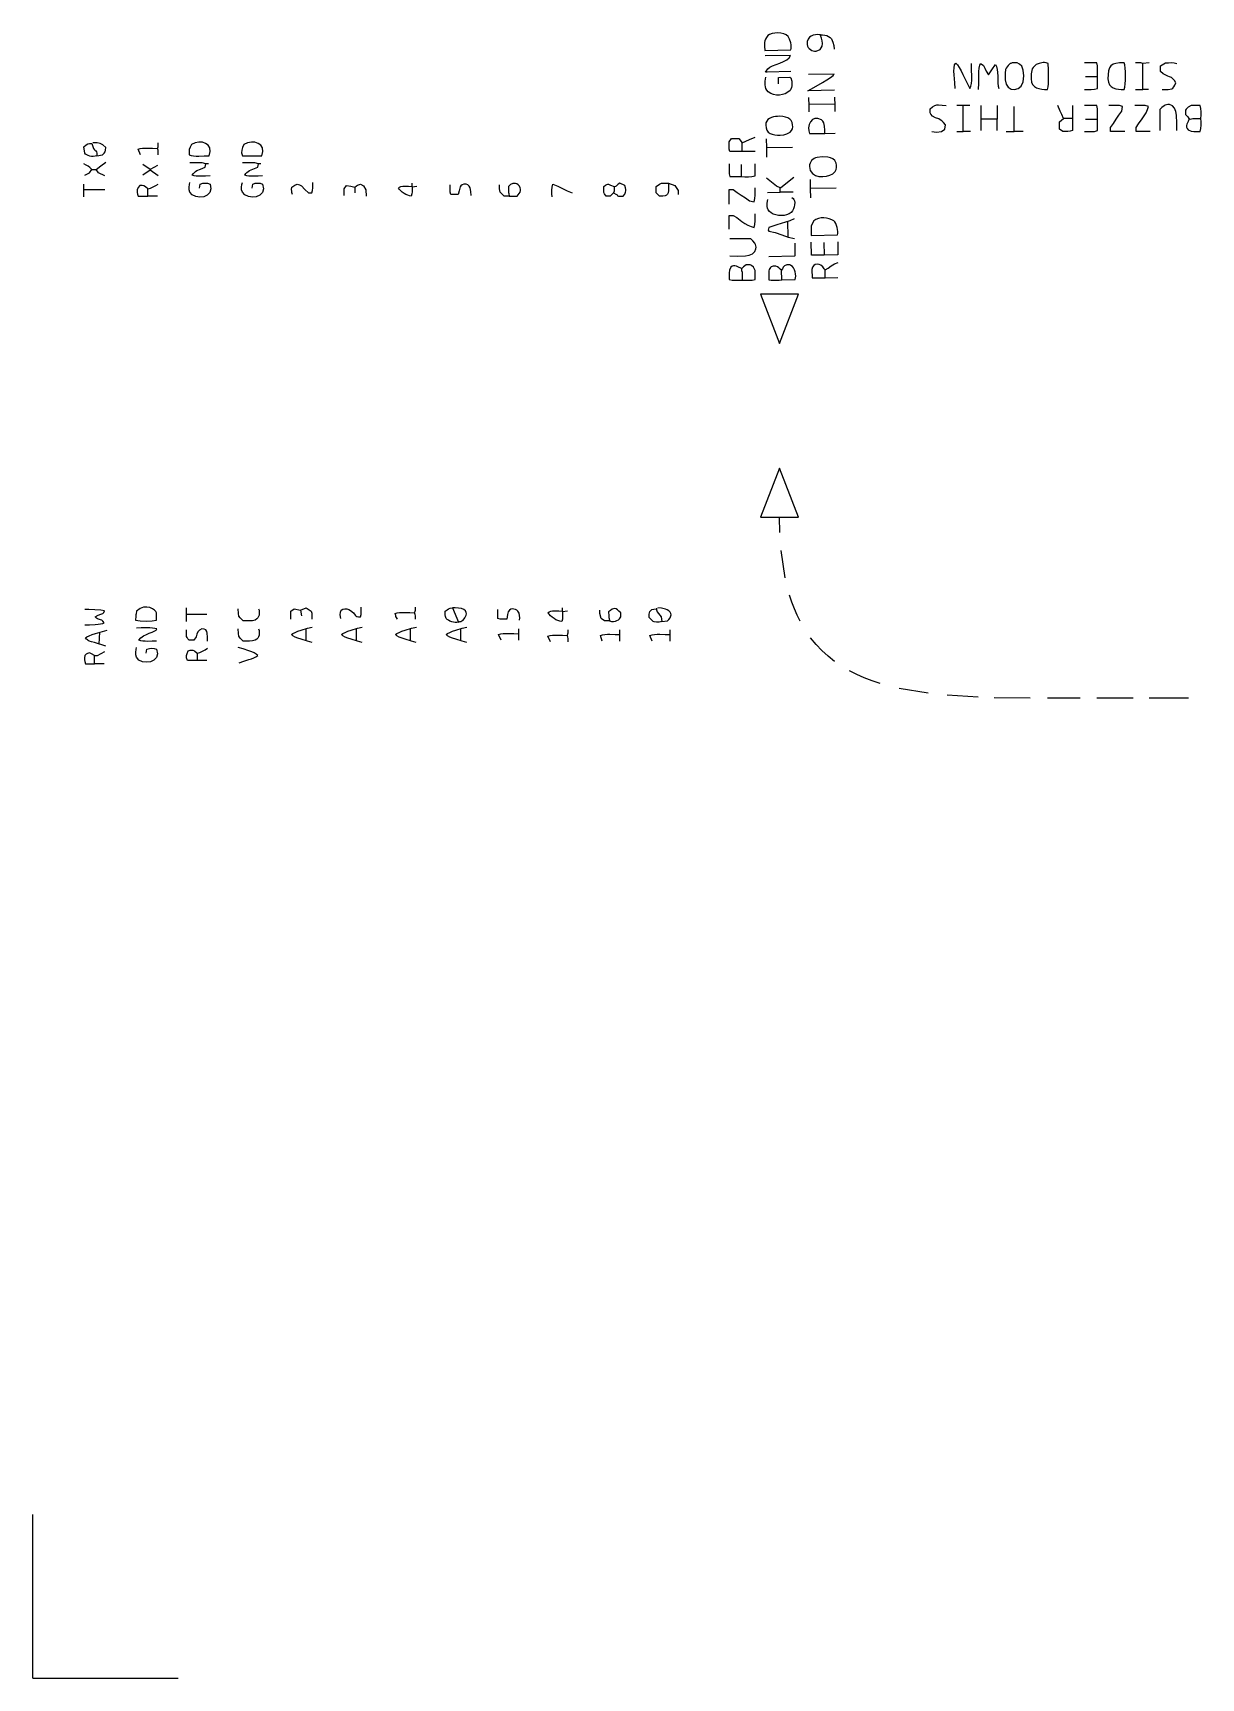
# Model space of a CAD drawing. Extents: x -107 to 9, y 5 to 88.
# Drawn here: x -106.8 to -47.7, y 5.1 to 88.3 of the extents above; entities that cross this region are included whole.
import ezdxf

# ---------------------------------------------------------------- set-up
doc = ezdxf.new("R2010")
doc.units = 0
doc.layers.add('LINE-ART', color=7, linetype='CONTINUOUS')

msp = doc.modelspace()

# ---------------------------------------------------------------- linework, layer by layer
at = {"layer": 'LINE-ART', "color": 250}
for points in [[(-69.7974, 87.3975), (-68.4766, 87.4222), (-68.4605, 87.4947), (-68.4582, 87.5802), (-68.4676, 87.674), (-68.4867, 87.7713), (-68.5461, 87.9575), (-68.6207, 88.1008), (-68.7164, 88.1801), (-68.8402, 88.2357), (-68.9828, 88.269), (-69.1347, 88.2813), (-69.2865, 88.274), (-69.4288, 88.2482), (-69.5523, 88.2055), (-69.6475, 88.1471), (-69.717, 88.0561), (-69.7641, 87.969), (-69.7927, 87.8835), (-69.8068, 87.7972), (-69.8073, 87.613), (-69.7974, 87.3975)], [(-57.3915, 86.7327), (-57.4845, 86.6391), (-57.5509, 86.566), (-57.5953, 86.5018), (-57.6218, 86.4352), (-57.6388, 86.2489), (-57.6368, 85.9153), (-57.5964, 85.6952), (-57.4899, 85.5346), (-57.3393, 85.4389), (-57.1668, 85.4134), (-56.9942, 85.4634), (-56.8436, 85.5942), (-56.7371, 85.8112), (-56.6967, 86.1196), (-56.7265, 86.4022), (-56.8052, 86.592), (-56.9165, 86.7059), (-57.044, 86.7609), (-57.1716, 86.7741), (-57.2829, 86.7624), (-57.3616, 86.743), (-57.3915, 86.7327)], [(-56.0836, 86.6918), (-56.1687, 86.6032), (-56.2315, 86.5274), (-56.2753, 86.4575), (-56.3036, 86.3867), (-56.3271, 86.2147), (-56.3289, 85.9562), (-56.3093, 85.7937), (-56.2542, 85.6679), (-56.1698, 85.5742), (-56.0617, 85.508), (-55.9359, 85.4646), (-55.7984, 85.4394), (-55.6549, 85.4277), (-55.5115, 85.4248), (-55.4753, 85.5548), (-55.4546, 85.7086), (-55.4459, 85.879), (-55.4461, 86.059), (-55.4601, 86.4193), (-55.4705, 86.7327), (-55.5658, 86.7635), (-55.648, 86.7779), (-55.721, 86.7789), (-55.7886, 86.7697), (-55.9234, 86.7327), (-56.0836, 86.6918)], [(-52.4461, 85.9562), (-52.4266, 85.7902), (-52.3719, 85.6627), (-52.2879, 85.5689), (-52.1802, 85.5035), (-52.0546, 85.4614), (-51.917, 85.4377), (-51.7731, 85.4272), (-51.6286, 85.4248), (-51.5995, 85.539), (-51.5787, 85.6998), (-51.5662, 85.8918), (-51.5621, 86.0992), (-51.5662, 86.3067), (-51.5787, 86.4986), (-51.5995, 86.6594), (-51.6286, 86.7736), (-51.861, 86.7663), (-52.0462, 86.7412), (-52.1892, 86.6937), (-52.295, 86.6192), (-52.3686, 86.5128), (-52.415, 86.37), (-52.4392, 86.186), (-52.4461, 85.9562)], [(-69.0109, 83.1116), (-68.8387, 83.1231), (-68.6745, 83.1729), (-68.513, 83.2605), (-68.4436, 83.3396), (-68.3998, 83.4338), (-68.3817, 83.5362), (-68.3889, 83.6403), (-68.4155, 83.7554), (-68.4585, 83.8475), (-68.5279, 83.921), (-68.6333, 83.9804), (-68.7426, 84.0275), (-68.8901, 84.0572), (-69.0409, 84.0686), (-69.1601, 84.0608), (-69.2602, 84.0536), (-69.3627, 84.0348), (-69.4626, 84.0036), (-69.555, 83.9589), (-69.635, 83.8994), (-69.6977, 83.8244), (-69.738, 83.7325), (-69.751, 83.6229), (-69.733, 83.4743), (-69.6875, 83.3563), (-69.6176, 83.2658), (-69.5263, 83.1994), (-69.4169, 83.1541), (-69.2925, 83.1265), (-69.1561, 83.1134), (-69.0109, 83.1116)], [(-98.783, 82.645), (-98.8535, 82.5025), (-98.89, 82.3789), (-98.9036, 82.2555), (-98.9057, 82.1136), (-98.795, 82.0809), (-98.673, 82.0618), (-98.543, 82.0534), (-98.4081, 82.0528), (-98.1366, 82.064), (-97.8839, 82.0728), (-97.8327, 82.2902), (-97.8545, 82.4674), (-97.9362, 82.6036), (-98.0646, 82.6982), (-98.2266, 82.7504), (-98.4091, 82.7594), (-98.599, 82.7245), (-98.783, 82.645)], [(-96.1264, 82.645), (-96.2021, 82.4927), (-96.2422, 82.352), (-96.2448, 82.2148), (-96.2081, 82.0728), (-95.2272, 82.0728), (-95.176, 82.2902), (-95.1977, 82.4674), (-95.2794, 82.6036), (-95.4079, 82.6982), (-95.5699, 82.7504), (-95.7524, 82.7594), (-95.9423, 82.7245), (-96.1264, 82.645)], [(-66.3642, 81.1589), (-66.2432, 81.2677), (-66.1939, 81.3698), (-66.1689, 81.4786), (-66.1687, 81.591), (-66.1938, 81.7039), (-66.2583, 81.823), (-66.3534, 81.9079), (-66.4715, 81.9637), (-66.605, 81.9956), (-66.8883, 82.0089), (-67.143, 81.9896), (-67.2279, 81.9671), (-67.3048, 81.9334), (-67.3725, 81.8892), (-67.4301, 81.835), (-67.4763, 81.7714), (-67.5102, 81.6991), (-67.5306, 81.6187), (-67.5365, 81.5307), (-67.495, 81.3228), (-67.3905, 81.1738), (-67.2394, 81.0772), (-67.0584, 81.0268), (-66.8638, 81.0161), (-66.6722, 81.0389), (-66.5002, 81.0886), (-66.3642, 81.1589)], [(-67.4462, 78.0444), (-66.1252, 78.0691), (-66.1101, 78.1421), (-66.1087, 78.234), (-66.1194, 78.3375), (-66.1408, 78.4455), (-66.1713, 78.5509), (-66.2095, 78.6465), (-66.2538, 78.7252), (-66.3026, 78.7798), (-66.4114, 78.8382), (-66.5368, 78.8843), (-66.6731, 78.9158), (-66.8144, 78.9306), (-66.9548, 78.9263), (-67.0885, 78.9009), (-67.2096, 78.8519), (-67.3122, 78.7773), (-67.447, 78.5285), (-67.4462, 78.0444)], [(-70.0094, 75.068), (-69.0489, 72.5808), (-68.0884, 75.068), (-70.0094, 75.068)], [(-68.0883, 63.7986), (-69.0488, 66.2858), (-70.0094, 63.7986), (-68.0883, 63.7986)], [(-101.5625, 59.0519), (-101.5714, 58.9133), (-101.5852, 58.8591), (-101.5978, 58.7889), (-101.6033, 58.6022), (-101.3795, 58.5575), (-101.072, 58.5426), (-100.7644, 58.5575), (-100.5406, 58.6022), (-100.5406, 58.9701), (-100.5768, 59.0306), (-100.6502, 59.1023), (-100.7554, 59.1725), (-100.8866, 59.2283), (-101.0385, 59.257), (-101.2055, 59.2457), (-101.382, 59.1816), (-101.5625, 59.0519)]]:
    msp.add_lwpolyline(points, close=True, dxfattribs=at)
for points in [[(-66.9726, 88.1895), (-67.1083, 88.1933), (-67.2367, 88.1859), (-67.3545, 88.1635), (-67.4581, 88.1222), (-67.5441, 88.0583), (-67.6089, 87.9678), (-67.649, 87.8471), (-67.661, 87.6922), (-67.6388, 87.6192), (-67.6018, 87.5507), (-67.5524, 87.4889), (-67.4929, 87.4362), (-67.4259, 87.395), (-67.3537, 87.3677), (-67.2787, 87.3566), (-67.2034, 87.3642), (-66.9913, 87.4422), (-66.888, 87.6164), (-66.8821, 87.752), (-66.8981, 87.8858), (-66.9301, 88.018), (-66.9719, 88.1483), (-66.9726, 88.1895), (-66.8724, 88.1857), (-66.7621, 88.171), (-66.6562, 88.1447), (-66.569, 88.1066), (-66.4926, 88.0493), (-66.4315, 87.981), (-66.3841, 87.9037), (-66.3486, 87.8196), (-66.3072, 87.639), (-66.2941, 87.4554)], [(-68.4723, 86.3225), (-69.6784, 86.2999), (-69.7566, 86.2947), (-69.6488, 86.4729), (-69.5478, 86.5445), (-69.3989, 86.6136), (-69.2201, 86.6832), (-69.0292, 86.7562), (-68.8443, 86.8356), (-68.6831, 86.9243), (-68.5638, 87.0253), (-68.5041, 87.1415), (-69.784, 87.1186)], [(-60.1709, 85.4657), (-60.1934, 85.7634), (-60.229, 86.1541), (-60.2366, 86.3481), (-60.2294, 86.5218), (-60.2014, 86.6608), (-60.1466, 86.7505), (-60.0615, 86.6693), (-59.9695, 86.5364), (-59.8734, 86.3663), (-59.7762, 86.1737), (-59.5903, 85.7798), (-59.4352, 85.472), (-59.3819, 85.5833), (-59.3493, 85.728), (-59.3331, 85.896), (-59.3292, 86.0772), (-59.3417, 86.439), (-59.3533, 86.7327)], [(-58.9856, 85.4248), (-58.9838, 85.7369), (-58.9775, 86.1349), (-58.9676, 86.3309), (-58.9504, 86.5061), (-58.9239, 86.6464), (-58.886, 86.7378), (-58.8011, 86.6905), (-58.7412, 86.6353), (-58.6989, 86.5725), (-58.6669, 86.5026), (-58.6044, 86.3431), (-58.4951, 86.1605), (-58.3217, 86.4173), (-58.1273, 86.6918), (-58.0744, 86.5803), (-58.0435, 86.4374), (-58.0283, 86.2729), (-58.0224, 86.0965), (-58.0193, 85.9179), (-58.0128, 85.7468), (-57.9964, 85.5928), (-57.9637, 85.4657)], [(-53.5904, 86.0788), (-52.9773, 86.0788), (-52.973, 86.2546), (-52.9692, 86.4369), (-52.9797, 86.6137), (-53.0183, 86.7736), (-53.6314, 86.7736)], [(-51.0563, 85.4248), (-50.6884, 85.4248), (-50.6884, 86.7327), (-50.7884, 86.7655), (-50.8648, 86.7766), (-50.945, 86.776), (-51.0563, 86.7736)], [(-50.3615, 86.7736), (-50.6884, 86.7327)], [(-49.7076, 85.4248), (-49.4024, 85.4271), (-49.2258, 85.4581), (-49.1665, 85.4957), (-49.1164, 85.5542), (-49.0677, 85.638), (-49.0128, 85.7518), (-49.0881, 85.8811), (-49.164, 85.9656), (-49.2431, 86.0196), (-49.3285, 86.057), (-49.4229, 86.0921), (-49.5293, 86.1389), (-49.6505, 86.2115), (-49.7893, 86.324), (-49.7893, 86.6101), (-49.544, 86.7736), (-49.394, 86.7766), (-49.2471, 86.7783), (-49.1057, 86.7674), (-48.9718, 86.7327)], [(-69.1091, 85.7033), (-69.1068, 86.0233), (-68.5327, 86.0424), (-68.4746, 86.0108), (-68.431, 85.8478), (-68.4212, 85.6838), (-68.4303, 85.6028), (-68.4495, 85.5231), (-68.4792, 85.4452), (-68.52, 85.3696), (-68.6304, 85.2779), (-68.7607, 85.2079), (-68.9048, 85.1607), (-69.0566, 85.1374), (-69.21, 85.1394), (-69.3589, 85.1677), (-69.4971, 85.2235), (-69.6186, 85.308), (-69.688, 85.3841), (-69.7371, 85.4678), (-69.7685, 85.5574), (-69.7846, 85.6512), (-69.7813, 85.8449), (-69.7473, 86.0359)], [(-66.2795, 85.379), (-67.6133, 85.351), (-67.3164, 85.5217), (-66.8758, 85.774), (-66.6578, 85.9055), (-66.4715, 86.027), (-66.3391, 86.1285), (-66.2833, 86.1998), (-67.5913, 86.1751)], [(-53.6314, 85.4248), (-53.4651, 85.421), (-53.294, 85.4181), (-53.1281, 85.4288), (-52.9773, 85.4657), (-52.9773, 86.0788)], [(-67.5858, 85.0098), (-67.5782, 84.5973), (-67.5722, 84.2878)], [(-66.2348, 84.313), (-66.2403, 84.606), (-66.2485, 85.035)], [(-50.4024, 85.4248), (-50.6884, 85.4248)], [(-66.2416, 84.6715), (-67.5793, 84.654)], [(-61.3562, 83.2995), (-61.1109, 83.2586), (-60.8657, 83.2995), (-60.7023, 83.4221), (-60.6612, 83.6264), (-60.7543, 83.7487), (-60.842, 83.8341), (-60.9254, 83.8916), (-61.0057, 83.9302), (-61.1606, 83.9868), (-61.3153, 84.076), (-61.4061, 84.1768), (-61.4404, 84.234), (-61.4427, 84.3042), (-61.438, 84.4439), (-61.3172, 84.5421), (-61.208, 84.6052), (-61.1073, 84.6397), (-61.012, 84.652), (-60.8246, 84.6356), (-60.6204, 84.6074)], [(-60.0891, 83.2995), (-59.7621, 83.2995), (-59.7621, 84.6074)], [(-59.4352, 84.6074), (-59.7621, 84.6074), (-60.0891, 84.6074)], [(-58.0454, 84.6074), (-58.0454, 83.9126), (-58.863, 83.9126), (-58.863, 84.6074)], [(-57.5959, 83.2995), (-57.1872, 83.2995), (-57.1872, 84.5665)], [(-54.2445, 84.6074), (-54.2445, 83.9534), (-54.694, 83.9534), (-54.7757, 84.1578), (-54.8575, 84.3213), (-54.9801, 84.6074)], [(-53.5904, 83.9126), (-52.9773, 83.9126), (-52.973, 84.0885), (-52.9692, 84.2707), (-52.9797, 84.4476), (-53.0183, 84.6074), (-53.6314, 84.6074)], [(-51.5878, 83.2995), (-52.3235, 83.2995), (-52.3235, 83.5038), (-52.1739, 83.7057), (-52.0373, 83.9126), (-51.9007, 84.1194), (-51.7511, 84.3213), (-51.7104, 84.5665), (-51.8702, 84.6051), (-52.047, 84.6156), (-52.2293, 84.6117), (-52.4051, 84.6074)], [(-50.3207, 83.2995), (-51.0155, 83.2995), (-51.0155, 83.5038), (-50.9053, 83.687), (-50.7166, 83.942), (-50.6162, 84.0886), (-50.5241, 84.2436), (-50.4497, 84.404), (-50.4024, 84.5665), (-50.5622, 84.6051), (-50.7391, 84.6156), (-50.9214, 84.6117), (-51.0973, 84.6074)], [(-48.9718, 83.3404), (-48.963, 83.7185), (-48.9787, 84.1269), (-49.0154, 84.3129), (-49.0819, 84.4709), (-49.1861, 84.5891), (-49.3358, 84.6558), (-49.4129, 84.6631), (-49.4847, 84.6534), (-49.5518, 84.6296), (-49.6145, 84.5947), (-49.7285, 84.5033), (-49.8302, 84.4031), (-49.8302, 83.3404)], [(-48.2361, 84.6074), (-48.3997, 84.5257), (-48.4905, 84.4249), (-48.5247, 84.3676), (-48.527, 84.2974), (-48.5223, 84.1578), (-48.4171, 84.0315), (-48.3558, 83.9519), (-48.3251, 83.9312), (-48.2858, 83.9241), (-48.231, 83.9313), (-48.1544, 83.9534), (-47.7457, 83.9534), (-47.7419, 84.1197), (-47.739, 84.2908), (-47.7497, 84.4567), (-47.7866, 84.6074), (-48.2361, 84.6074)], [(-66.7554, 83.1952), (-66.757, 83.3727), (-66.7705, 83.5635), (-66.7889, 83.6558), (-66.8188, 83.7417), (-66.8629, 83.818), (-66.9242, 83.8814), (-67.1067, 83.9619), (-67.2612, 83.9626), (-67.3868, 83.8995), (-67.4823, 83.7887), (-67.5467, 83.6461), (-67.579, 83.4879), (-67.5782, 83.33), (-67.5432, 83.1885), (-66.7554, 83.1952), (-66.2385, 83.2048)], [(-59.3943, 83.2995), (-59.7621, 83.2995)], [(-58.863, 83.3404), (-58.863, 83.9126)], [(-58.0454, 83.3404), (-58.0454, 83.9126)], [(-56.7376, 83.2995), (-57.1872, 83.2995)], [(-54.2445, 83.9534), (-54.2445, 83.3404), (-54.3652, 83.3063), (-54.4805, 83.2953), (-54.6004, 83.2967), (-54.7348, 83.2995), (-54.8984, 83.4221), (-54.8984, 83.79), (-54.694, 83.9534)], [(-53.6314, 83.2995), (-53.4651, 83.2957), (-53.294, 83.2928), (-53.1281, 83.3035), (-52.9773, 83.3404), (-52.9773, 83.9126)], [(-48.3379, 83.9378), (-48.3921, 83.8047), (-48.4537, 83.6639), (-48.4717, 83.5922), (-48.4729, 83.5208), (-48.4509, 83.4502), (-48.3997, 83.3812), (-48.2491, 83.3153), (-48.1106, 83.2931), (-47.9634, 83.2946), (-47.7866, 83.2995), (-47.7497, 83.4502), (-47.739, 83.6161), (-47.7419, 83.7872), (-47.7457, 83.9534)], [(-103.5651, 82.0728), (-103.6556, 82.0466), (-103.7475, 82.0356), (-103.8382, 82.0382), (-103.925, 82.0527), (-104.0051, 82.0774), (-104.0758, 82.1105), (-104.1344, 82.1504), (-104.1782, 82.1954), (-104.2192, 82.5224), (-104.0975, 82.6311), (-104.021, 82.6781), (-103.9414, 82.6881), (-103.8103, 82.6859), (-103.7718, 82.5315), (-103.7309, 82.4351), (-103.6899, 82.3787), (-103.6512, 82.3446), (-103.617, 82.3147), (-103.5897, 82.2714), (-103.5716, 82.1967), (-103.5651, 82.0728), (-103.2791, 82.1136), (-103.1906, 82.2089), (-103.1426, 82.2761), (-103.122, 82.354), (-103.1156, 82.4815), (-103.2644, 82.618), (-103.3924, 82.6914), (-103.5455, 82.7211), (-103.7695, 82.7267)], [(-101.358, 82.1136), (-101.4807, 82.3997), (-101.3741, 82.4313), (-101.2571, 82.4499), (-101.1324, 82.4583), (-101.0032, 82.4591), (-100.7428, 82.4488), (-100.4997, 82.4406), (-100.4688, 82.5243), (-100.4574, 82.5751), (-100.457, 82.6302), (-100.4588, 82.7267)], [(-100.4588, 82.1136), (-100.4567, 82.2174), (-100.4565, 82.2848), (-100.4677, 82.3484), (-100.4997, 82.4406)], [(-70.9436, 82.2814), (-71.5566, 82.2814), (-71.5907, 82.4021), (-71.6017, 82.5174), (-71.6003, 82.6373), (-71.5975, 82.7717), (-71.4749, 82.9353), (-71.107, 82.9353), (-70.9436, 82.7309)], [(-70.2896, 82.2814), (-70.9436, 82.2814), (-70.9436, 82.7309), (-70.5757, 82.8944), (-70.2896, 83.017)], [(-69.7214, 82.9259), (-69.7133, 82.491), (-69.7045, 82.4665), (-69.7124, 82.4419), (-69.7039, 81.9988)], [(-68.4, 82.4913), (-69.7045, 82.4665)], [(-103.8103, 81.378), (-103.9196, 81.4791), (-104.0068, 81.5453), (-104.098, 81.5994), (-104.2192, 81.664)], [(-104.1782, 81.0918), (-103.9298, 81.2081), (-103.8103, 81.378), (-103.6061, 81.378), (-103.3577, 81.5648), (-103.1156, 81.7458)], [(-100.4997, 81.5823), (-100.8676, 81.378), (-101.2354, 81.6232)], [(-97.9248, 81.664), (-98.0474, 81.664), (-98.2346, 81.7076), (-98.4445, 81.7175), (-98.6602, 81.7109), (-98.8649, 81.7049)], [(-97.843, 81.0509), (-98.0669, 81.0438), (-98.3049, 81.0354), (-98.4229, 81.0367), (-98.5368, 81.045), (-98.6441, 81.0625), (-98.7422, 81.0918), (-98.6866, 81.1696), (-98.6305, 81.2298), (-98.5703, 81.2774), (-98.5027, 81.3175), (-98.3312, 81.3945), (-98.0882, 81.5006), (-98.0474, 81.664)], [(-95.2681, 81.664), (-95.3907, 81.664), (-95.5779, 81.7076), (-95.7878, 81.7175), (-96.0035, 81.7109), (-96.2081, 81.7049)], [(-95.1864, 81.0509), (-95.4102, 81.0438), (-95.6483, 81.0354), (-95.7662, 81.0367), (-95.8801, 81.045), (-95.9874, 81.0625), (-96.0855, 81.0918), (-96.0299, 81.1696), (-95.9738, 81.2298), (-95.9136, 81.2774), (-95.846, 81.3175), (-95.6745, 81.3945), (-95.4316, 81.5006), (-95.3907, 81.664)], [(-71.5975, 81.6683), (-71.6013, 81.502), (-71.6042, 81.3309), (-71.5935, 81.165), (-71.5566, 81.0142), (-70.9844, 81.0142)], [(-70.9844, 81.6273), (-70.9844, 81.0142), (-70.8085, 81.0099), (-70.6263, 81.0061), (-70.4494, 81.0166), (-70.2896, 81.0552), (-70.2896, 81.6683)], [(-103.1565, 81.0509), (-103.4835, 81.2145), (-103.6061, 81.378)], [(-100.4588, 81.0509), (-100.8676, 81.3371), (-101.2354, 81.0918)], [(-98.3744, 80.4379), (-98.3335, 80.6423), (-98.2106, 80.6782), (-98.0882, 80.6902), (-97.9658, 80.6782), (-97.843, 80.6423), (-97.7988, 80.4053), (-97.8532, 80.2189), (-97.9813, 80.0843), (-98.1586, 80.0029), (-98.3602, 79.9758), (-98.5617, 80.0044), (-98.7381, 80.0898), (-98.8649, 80.2335), (-98.9009, 80.3548), (-98.9025, 80.4897), (-98.8852, 80.6191), (-98.8649, 80.724)], [(-95.7177, 80.4379), (-95.6769, 80.6423), (-95.554, 80.6782), (-95.4316, 80.6902), (-95.3092, 80.6782), (-95.1864, 80.6423), (-95.1422, 80.4053), (-95.1965, 80.2189), (-95.3246, 80.0843), (-95.5018, 80.0029), (-95.7035, 79.9758), (-95.9049, 80.0044), (-96.0813, 80.0898), (-96.2081, 80.2335), (-96.2442, 80.3548), (-96.2457, 80.4897), (-96.2284, 80.6191), (-96.2081, 80.724)], [(-93.6741, 80.1109), (-93.7037, 80.2138), (-93.7151, 80.2888), (-93.7163, 80.3667), (-93.715, 80.4787), (-93.5614, 80.5906), (-93.4313, 80.6285), (-93.3197, 80.6081), (-93.2213, 80.5456), (-93.0436, 80.3578), (-92.8566, 80.1927), (-92.6932, 80.1927), (-92.6588, 80.3201), (-92.6478, 80.4484), (-92.6493, 80.5817), (-92.6522, 80.724)], [(-87.3797, 80.5197), (-87.6249, 80.4787), (-87.6222, 80.3521), (-87.6211, 80.2456), (-87.6321, 80.1433), (-87.6658, 80.0292), (-87.7568, 80.044), (-87.8505, 80.0732), (-87.9444, 80.1149), (-88.0356, 80.1669), (-88.1214, 80.2273), (-88.1992, 80.294), (-88.2662, 80.3648), (-88.3198, 80.4379), (-88.2636, 80.4825), (-88.1899, 80.511), (-88.1032, 80.5266), (-88.0077, 80.5324), (-87.8078, 80.527), (-87.6249, 80.5197), (-87.6249, 80.6831)], [(-82.7203, 80.0292), (-82.3116, 80.0292), (-82.2563, 80.0937), (-82.2076, 80.1624), (-82.1692, 80.2342), (-82.1452, 80.308), (-82.1394, 80.3827), (-82.1558, 80.4572), (-82.1983, 80.5305), (-82.2707, 80.6014), (-82.3393, 80.6456), (-82.4049, 80.67), (-82.4682, 80.6767), (-82.5293, 80.6678), (-82.647, 80.612), (-82.7612, 80.5197), (-82.7577, 80.2999), (-82.7483, 80.2128), (-82.7352, 80.1565), (-82.7203, 80.0292), (-82.9655, 80.0292), (-83.1699, 80.2335), (-83.2107, 80.397), (-83.2107, 80.6014)], [(-77.4478, 80.1927), (-77.6113, 80.0292), (-77.8156, 80.0292), (-77.9021, 80.1379), (-77.9368, 80.2085), (-77.9415, 80.312), (-77.9382, 80.5197), (-77.8496, 80.5874), (-77.7867, 80.6251), (-77.7398, 80.6381), (-77.6993, 80.6318), (-77.5985, 80.5825), (-77.4068, 80.5197), (-77.4047, 80.4159), (-77.4045, 80.3484), (-77.4157, 80.2849), (-77.4478, 80.1927), (-77.3281, 80.1353), (-77.2665, 80.0931), (-77.2423, 80.0638), (-77.2348, 80.0451), (-77.187, 80.0301), (-76.9573, 80.0292), (-76.8803, 80.1302), (-76.8335, 80.231), (-76.825, 80.2914), (-76.8282, 80.3638), (-76.8446, 80.4522), (-76.8756, 80.5606), (-77.1208, 80.6831)], [(-77.1208, 80.6831), (-77.2025, 80.6423)], [(-74.6685, 80.6831), (-74.6676, 80.4752), (-74.6694, 80.3168), (-74.6807, 80.201), (-74.7083, 80.1213), (-74.7591, 80.071), (-74.8397, 80.0433), (-74.9572, 80.0316), (-75.1181, 80.0292), (-75.2815, 80.1927), (-75.2815, 80.5197), (-75.1261, 80.6334), (-75.0145, 80.6797), (-74.8832, 80.6869), (-74.6685, 80.6831), (-74.3415, 80.5606), (-74.1781, 80.3153), (-74.1781, 80.1109)], [(-69.6537, 80.2104), (-69.0221, 80.2224), (-69.0263, 80.4439), (-69.2086, 80.539), (-69.2836, 80.6032), (-69.55, 80.8033), (-69.7085, 80.9317)], [(-68.3303, 80.9741), (-68.9853, 80.4529), (-69.0263, 80.4439)], [(-67.5077, 80.8747), (-67.4995, 80.4397), (-67.491, 80.4154), (-67.4987, 80.3907), (-67.4903, 79.9475)], [(-103.1565, 80.3561), (-104.2192, 80.3561), (-104.2192, 80.6423)], [(-104.2192, 79.9883), (-104.2192, 80.3561)], [(-100.9902, 80.397), (-101.1116, 80.5056), (-101.1877, 80.5526), (-101.2672, 80.5627), (-101.3988, 80.5606), (-101.4747, 80.4586), (-101.5239, 80.3505), (-101.5338, 80.2874), (-101.5311, 80.2146), (-101.5141, 80.1295), (-101.4807, 80.0292), (-100.9902, 80.0292), (-100.9902, 80.397), (-100.8496, 80.4383), (-100.7151, 80.4972), (-100.5854, 80.5674), (-100.4588, 80.6423)], [(-100.4997, 80.0292), (-100.9902, 80.0292)], [(-91.0581, 80.0701), (-91.0581, 80.397), (-90.9355, 80.5606), (-90.7233, 80.5307), (-90.5269, 80.4787), (-90.5269, 80.1927)], [(-90.5269, 80.4787), (-90.4393, 80.5581), (-90.3943, 80.5915), (-90.344, 80.6094), (-90.2407, 80.6423), (-90.081, 80.5532), (-89.9585, 80.354), (-89.9547, 80.0292)], [(-84.6414, 80.0701), (-84.6514, 80.2622), (-84.6988, 80.4569), (-84.7446, 80.5386), (-84.8094, 80.6011), (-84.8965, 80.6379), (-85.0091, 80.6423), (-85.0992, 80.5952), (-85.1595, 80.5458), (-85.1972, 80.4924), (-85.2194, 80.4335), (-85.2457, 80.2927), (-85.2953, 80.1109), (-85.6631, 80.1109), (-85.6972, 80.2317), (-85.7082, 80.347), (-85.7068, 80.4669), (-85.704, 80.6014)], [(-80.554, 79.9883), (-80.5578, 80.1545), (-80.5607, 80.3256), (-80.55, 80.4915), (-80.5131, 80.6423), (-80.2577, 80.5393), (-80.0172, 80.4226), (-79.7794, 80.3033), (-79.5323, 80.1927)], [(-77.4068, 80.5197), (-77.3281, 80.538), (-77.3001, 80.5461), (-77.2743, 80.5717), (-77.2025, 80.6423)], [(-71.5975, 79.6247), (-71.5975, 80.3604), (-71.3932, 80.3604), (-71.1913, 80.2108), (-70.9845, 80.0742), (-70.7776, 79.9376), (-70.5757, 79.788), (-70.3305, 79.7473), (-70.2919, 79.9071), (-70.2814, 80.0839), (-70.2853, 80.2662), (-70.2896, 80.442)], [(-68.4343, 79.9545), (-68.3597, 79.9147), (-68.3205, 79.8675), (-68.2951, 79.7936), (-68.2839, 79.7005), (-68.2876, 79.5955), (-68.3066, 79.4862), (-68.3415, 79.3801), (-68.3928, 79.2846), (-68.4611, 79.2071), (-68.5682, 79.1344), (-68.6907, 79.0836), (-68.8237, 79.0536), (-68.9625, 79.0434), (-69.1021, 79.0519), (-69.2379, 79.0781), (-69.3649, 79.121), (-69.4785, 79.1795), (-69.5641, 79.2585), (-69.6245, 79.3398), (-69.6631, 79.423), (-69.6833, 79.508), (-69.6818, 79.6815), (-69.6471, 79.8576)], [(-68.3574, 80.2348), (-69.0221, 80.2224)], [(-66.1864, 80.44), (-67.491, 80.4154)], [(-71.5975, 78.3576), (-71.5975, 79.0524), (-71.3932, 79.0524), (-71.21, 78.9422), (-70.955, 78.7535), (-70.8084, 78.6531), (-70.6534, 78.561), (-70.493, 78.4866), (-70.3305, 78.4393), (-70.2919, 78.5991), (-70.2814, 78.776), (-70.2853, 78.9583), (-70.2896, 79.1342)], [(-68.3156, 78.8815), (-68.5323, 78.7893), (-68.7504, 78.7158), (-68.9712, 78.6485), (-69.1961, 78.5749), (-69.5877, 78.4471), (-69.618, 78.3152), (-69.5843, 78.2666), (-69.2702, 78.1873), (-68.9383, 78.0737), (-68.6077, 77.96), (-68.2979, 77.8807)], [(-68.6436, 78.7494), (-68.6301, 77.9671)], [(-71.5566, 77.0087), (-71.1785, 76.9999), (-70.7701, 77.0156), (-70.5841, 77.0523), (-70.4261, 77.1188), (-70.3079, 77.223), (-70.2412, 77.3727), (-70.2339, 77.4498), (-70.2436, 77.5216), (-70.2674, 77.5887), (-70.3023, 77.6514), (-70.3937, 77.7654), (-70.4939, 77.8671), (-71.5566, 77.8671)], [(-68.2842, 77.6547), (-68.2722, 77.0191), (-68.2964, 76.9941), (-69.5844, 76.9698)], [(-66.8074, 77.6871), (-66.7954, 77.0471), (-67.4273, 77.0434), (-67.4479, 77.6995)], [(-66.1104, 77.7247), (-66.1064, 77.0683), (-66.7954, 77.0471)], [(-70.2896, 76.273), (-70.3713, 76.4366), (-70.4721, 76.5274), (-70.5294, 76.5616), (-70.5996, 76.5639), (-70.7392, 76.5592), (-70.8655, 76.454), (-70.9451, 76.3927), (-70.9658, 76.362), (-70.9729, 76.3227), (-70.9657, 76.2679), (-70.9436, 76.1913), (-70.9436, 75.7826), (-70.7773, 75.7788), (-70.6062, 75.7759), (-70.4403, 75.7866), (-70.2896, 75.8235), (-70.2896, 76.273)], [(-68.9384, 75.7919), (-68.2577, 75.813), (-68.239, 75.8917), (-68.2327, 75.9881), (-68.2391, 76.0948), (-68.2587, 76.2047), (-68.2918, 76.3105), (-68.3389, 76.405), (-68.4003, 76.4809), (-68.4764, 76.5311), (-68.5242, 76.5545), (-68.5775, 76.5653), (-68.6338, 76.5648), (-68.6905, 76.554), (-68.7945, 76.5068), (-68.8685, 76.4334), (-68.8943, 76.3582), (-68.9562, 76.2923)], [(-66.7492, 75.9071), (-66.7488, 76.3092), (-66.7905, 76.3496), (-66.8677, 76.4573), (-66.9583, 76.533), (-67.0556, 76.5769), (-67.1531, 76.5894), (-67.2442, 76.5706), (-67.3225, 76.5208), (-67.3813, 76.4404), (-67.414, 76.3295), (-67.4058, 75.9028), (-66.7492, 75.9071), (-66.1012, 75.9194)], [(-66.7488, 76.3092), (-66.595, 76.3943), (-66.4352, 76.5021), (-66.2656, 76.6049), (-66.0825, 76.6747)], [(-70.9592, 76.3748), (-71.0923, 76.429), (-71.2332, 76.4906), (-71.3048, 76.5086), (-71.3762, 76.5098), (-71.4468, 76.4878), (-71.5158, 76.4366), (-71.5817, 76.286), (-71.6039, 76.1475), (-71.6024, 76.0003), (-71.5975, 75.8235), (-71.4468, 75.7866), (-71.2809, 75.7759), (-71.1098, 75.7788), (-70.9436, 75.7826)], [(-69.5869, 75.796), (-69.4766, 75.7789), (-69.281, 75.7788), (-69.0762, 75.7863), (-68.9384, 75.7919), (-68.9562, 76.2923), (-69.0225, 76.3319), (-69.0544, 76.3683), (-69.0899, 76.4137), (-69.1458, 76.4562), (-69.2388, 76.4838), (-69.3651, 76.4866), (-69.4697, 76.4528), (-69.5118, 76.42), (-69.546, 76.3755), (-69.5714, 76.3182), (-69.5873, 76.2474), (-69.5869, 75.796)], [(-69.0342, 63.0312), (-69.0489, 63.7986)], [(-68.7683, 60.7305), (-68.9742, 62.1224)], [(-103.6469, 58.7657), (-103.4908, 58.854), (-103.3634, 58.8898), (-103.3088, 58.9082), (-103.2593, 58.9376), (-103.2142, 58.986), (-103.1729, 59.0616), (-103.3671, 59.0975), (-103.6615, 59.1195), (-103.963, 59.1305), (-104.1782, 59.1335)], [(-98.0065, 58.8883), (-99.0283, 58.8883), (-99.0283, 59.2153)], [(-95.3907, 59.1745), (-95.365, 59.0925), (-95.3516, 59.011), (-95.351, 58.9312), (-95.3635, 58.8545), (-95.3897, 58.7819), (-95.4299, 58.7149), (-95.4846, 58.6545), (-95.5542, 58.6022), (-95.702, 58.5689), (-95.8514, 58.5578), (-96.0055, 58.5588), (-96.1672, 58.5614), (-96.3141, 58.7058), (-96.3864, 58.8044), (-96.4104, 58.9348), (-96.4125, 59.1745)], [(-93.7558, 58.6431), (-93.7558, 59.0519), (-93.5923, 59.1745), (-93.2653, 59.0927), (-93.2245, 58.8067)], [(-93.2653, 59.0927), (-92.9792, 59.2153), (-92.734, 59.0519), (-92.7035, 58.9408), (-92.6922, 58.8537), (-92.6915, 58.7635), (-92.6932, 58.6431)], [(-91.2217, 58.684), (-91.2619, 58.8676), (-91.2536, 59.0036), (-91.2066, 59.0967), (-91.1307, 59.1517), (-91.0356, 59.1735), (-90.9312, 59.1668), (-90.8273, 59.1365), (-90.7337, 59.0873), (-90.5901, 58.96), (-90.5065, 58.8529), (-90.4654, 58.8121), (-90.4132, 58.7826), (-90.3412, 58.7664), (-90.2407, 58.7657), (-90.2067, 58.8865), (-90.1957, 59.0019), (-90.1971, 59.1218), (-90.1999, 59.2561)], [(-88.3606, 58.6431), (-88.4203, 58.7305), (-88.4428, 58.7775), (-88.4549, 58.8288), (-88.4833, 58.9293), (-88.3767, 58.9608), (-88.2597, 58.9794), (-88.135, 58.9878), (-88.0058, 58.9886), (-87.7454, 58.9783), (-87.5023, 58.9701), (-87.4714, 59.0538), (-87.4601, 59.1047), (-87.4597, 59.1597), (-87.4615, 59.2561)], [(-85.2889, 58.4975), (-85.3613, 58.4803), (-85.4449, 58.479), (-85.5349, 58.4914), (-85.6263, 58.5153), (-85.7142, 58.5487), (-85.7938, 58.5894), (-85.8602, 58.6352), (-85.9084, 58.684), (-85.938, 58.787), (-85.9494, 58.862), (-85.9506, 58.9399), (-85.9492, 59.0519), (-85.8556, 59.1255), (-85.7819, 59.1726), (-85.6999, 59.2002), (-85.5814, 59.2153), (-85.2889, 58.4975), (-85.207, 58.5206), (-85.1588, 58.5326), (-85.116, 58.5533), (-85.05, 58.6022), (-84.9563, 58.7146), (-84.8896, 58.8452), (-84.8798, 58.9152), (-84.8929, 58.9871), (-84.9342, 59.0602), (-85.0091, 59.1335), (-85.1244, 59.1826), (-85.2817, 59.2067), (-85.4458, 59.2146), (-85.5814, 59.2153)], [(-82.189, 58.6022), (-82.1869, 58.719), (-82.1909, 58.8363), (-82.2161, 58.9481), (-82.2779, 59.0481), (-82.3332, 59.0952), (-82.4027, 59.1333), (-82.4809, 59.1574), (-82.562, 59.1623), (-82.6403, 59.143), (-82.7102, 59.0943), (-82.7661, 59.0111), (-82.8021, 58.8883), (-82.8429, 58.6431), (-82.9696, 58.6404), (-83.0762, 58.6393), (-83.1785, 58.6503), (-83.2926, 58.684), (-83.2926, 59.1335)], [(-79.7774, 59.0519), (-80.0227, 59.0109), (-80.0199, 58.8765), (-80.0186, 58.7567), (-80.0295, 58.6413), (-80.0636, 58.5205), (-80.1558, 58.5368), (-80.2539, 58.5702), (-80.3542, 58.6179), (-80.4531, 58.6771), (-80.5466, 58.7447), (-80.6312, 58.818), (-80.7031, 58.8941), (-80.7584, 58.9701), (-80.6997, 59.0159), (-80.6216, 59.045), (-80.529, 59.0607), (-80.4269, 59.0662), (-80.2141, 59.0598), (-80.0227, 59.0519), (-80.0227, 59.2153)], [(-77.6521, 58.5614), (-77.5431, 58.5313), (-77.4418, 58.5256), (-77.3498, 58.5401), (-77.2686, 58.5704), (-77.1995, 58.6124), (-77.1441, 58.6618), (-77.1037, 58.7143), (-77.0799, 58.7657), (-77.0799, 58.9701), (-77.1676, 59.0546), (-77.2441, 59.1181), (-77.3134, 59.1599), (-77.3795, 59.179), (-77.4465, 59.1745), (-77.5183, 59.1456), (-77.5992, 59.0914), (-77.693, 59.0109), (-77.6894, 58.8117), (-77.6799, 58.7358), (-77.6668, 58.6851), (-77.6521, 58.5614), (-77.8973, 58.5614), (-78.0609, 58.684), (-78.1426, 58.9293), (-78.1426, 59.0927)], [(-74.9955, 58.5205), (-75.1287, 58.4946), (-75.2741, 58.4965), (-75.3926, 58.5105), (-75.445, 58.5205), (-75.6494, 58.7248), (-75.6454, 58.8989), (-75.6081, 59.0346), (-75.5651, 59.0868), (-75.4995, 59.1279), (-75.4065, 59.1573), (-75.2815, 59.1745), (-75.2407, 59.0109), (-75.0363, 58.7657), (-74.9955, 58.5205), (-74.7093, 58.5614), (-74.6428, 58.6342), (-74.5792, 58.7204), (-74.5551, 58.7682), (-74.5397, 58.8191), (-74.5358, 58.8728), (-74.5459, 58.9293), (-74.5845, 59.0021), (-74.6473, 59.063), (-74.7282, 59.1125), (-74.8214, 59.1514), (-75.0213, 59.2003), (-75.1998, 59.2153)], [(-75.2407, 59.1745), (-75.2815, 59.1745)], [(-68.0073, 58.5387), (-68.1598, 58.8463), (-68.3008, 59.1697), (-68.4301, 59.5092), (-68.5476, 59.8653)], [(-104.1782, 58.357), (-103.9398, 58.3673), (-103.6464, 58.3783), (-103.5027, 58.3884), (-103.3739, 58.4037), (-103.2693, 58.4261), (-103.1985, 58.4573), (-103.2611, 58.5419), (-103.3183, 58.5924), (-103.3719, 58.6193), (-103.4237, 58.633), (-103.4753, 58.6441), (-103.5286, 58.6629), (-103.5852, 58.6999), (-103.6469, 58.7657)], [(-99.0283, 58.5205), (-99.0283, 58.8883)], [(-92.6768, 57.4712), (-92.9112, 57.5386), (-93.2352, 57.6305), (-93.3976, 57.684), (-93.5427, 57.7416), (-93.6571, 57.8026), (-93.7277, 57.8665), (-93.6586, 57.9203), (-93.5459, 57.977), (-93.4024, 58.0341), (-93.241, 58.0894), (-92.9155, 58.1849), (-92.6723, 58.2444)], [(-90.1478, 57.4712), (-90.3823, 57.5386), (-90.7062, 57.6305), (-90.8687, 57.684), (-91.0137, 57.7416), (-91.1281, 57.8026), (-91.1986, 57.8665), (-91.1296, 57.9203), (-91.0169, 57.977), (-90.8734, 58.0341), (-90.712, 58.0894), (-90.3865, 58.1849), (-90.1433, 58.2444)], [(-87.4145, 57.4712), (-87.6489, 57.5386), (-87.9729, 57.6305), (-88.1353, 57.684), (-88.2803, 57.7416), (-88.3947, 57.8026), (-88.4652, 57.8665), (-88.3962, 57.9203), (-88.2835, 57.977), (-88.1401, 58.0341), (-87.9787, 58.0894), (-87.6532, 58.1849), (-87.41, 58.2444)], [(-87.4615, 58.6431), (-87.4594, 58.7469), (-87.4592, 58.8143), (-87.4704, 58.8779), (-87.5023, 58.9701)], [(-84.8575, 57.4712), (-85.092, 57.5386), (-85.416, 57.6305), (-85.5784, 57.684), (-85.7234, 57.7416), (-85.8379, 57.8026), (-85.9084, 57.8665), (-85.8394, 57.9203), (-85.7267, 57.977), (-85.5832, 58.0341), (-85.4217, 58.0894), (-85.0963, 58.1849), (-84.8531, 58.2444)], [(-103.1185, 57.279), (-103.6877, 57.4579), (-103.8305, 57.5005), (-103.9454, 57.5366), (-103.996, 57.5611), (-104.0439, 57.5946), (-104.0905, 57.6407), (-104.1374, 57.703), (-104.0693, 57.7533), (-103.952, 57.8094), (-103.8001, 57.868), (-103.6285, 57.9263), (-103.2842, 58.0292), (-103.0363, 58.0935)], [(-103.4527, 57.384), (-103.4109, 57.9931)], [(-100.5406, 57.5396), (-100.7645, 57.5325), (-101.0025, 57.524), (-101.1205, 57.5253), (-101.2344, 57.5336), (-101.3416, 57.5511), (-101.4397, 57.5804), (-101.3357, 57.7012), (-101.2056, 57.7959), (-101.061, 57.8706), (-100.9137, 57.9312), (-100.7756, 57.9837), (-100.6585, 58.0342), (-100.574, 58.0885), (-100.5341, 58.1527), (-100.6329, 58.1798), (-100.7542, 58.1963), (-100.8912, 58.2044), (-101.0366, 58.2062), (-101.3248, 58.1996), (-101.5625, 58.1936)], [(-97.9656, 57.5396), (-97.9623, 57.7295), (-97.9806, 57.9384), (-98.0111, 58.0296), (-98.0629, 58.1011), (-98.1414, 58.1449), (-98.2518, 58.1527), (-98.3727, 58.0837), (-98.4511, 57.9983), (-98.5013, 57.8879), (-98.5378, 57.7439), (-98.6604, 57.5804), (-98.9057, 57.5804), (-98.9642, 57.6507), (-99.003, 57.7105), (-99.0259, 57.7645), (-99.0365, 57.8174), (-99.0352, 57.9387), (-99.0283, 58.1118)], [(-95.3907, 58.1527), (-95.365, 58.0707), (-95.3516, 57.9892), (-95.351, 57.9094), (-95.3635, 57.8326), (-95.3897, 57.7601), (-95.4299, 57.693), (-95.4846, 57.6327), (-95.5542, 57.5804), (-95.702, 57.5471), (-95.8514, 57.536), (-96.0055, 57.537), (-96.1672, 57.5396), (-96.3141, 57.6839), (-96.3864, 57.7826), (-96.4104, 57.9131), (-96.4125, 58.1527)], [(-92.9919, 58.1634), (-92.9919, 57.5569)], [(-90.4629, 58.1634), (-90.4629, 57.5569)], [(-87.7295, 58.1634), (-87.7295, 57.5569)], [(-85.1726, 58.1634), (-85.1726, 57.5569)], [(-83.129, 57.5804), (-83.2516, 57.8665), (-83.1409, 57.8992), (-83.0189, 57.9184), (-82.8889, 57.9269), (-82.7541, 57.9274), (-82.4825, 57.9162), (-82.2298, 57.9074), (-82.2298, 58.1527)], [(-82.2298, 57.5804), (-82.2298, 57.9074)], [(-80.6357, 57.4987), (-80.7584, 57.7848), (-80.6518, 57.8164), (-80.5348, 57.835), (-80.4101, 57.8434), (-80.2809, 57.8442), (-80.0206, 57.8338), (-79.7774, 57.8256), (-79.7465, 57.9094), (-79.7352, 57.9603), (-79.7348, 58.0154), (-79.7366, 58.1118)], [(-79.7366, 57.4987), (-79.7345, 57.6025), (-79.7343, 57.6699), (-79.7455, 57.7334), (-79.7774, 57.8256)], [(-78.0199, 57.5396), (-78.1018, 57.8256), (-77.9952, 57.8572), (-77.8782, 57.8758), (-77.7535, 57.8842), (-77.6243, 57.885), (-77.3639, 57.8747), (-77.1208, 57.8665), (-77.1208, 58.1118)], [(-77.1208, 57.5396), (-77.1208, 57.8665)], [(-75.486, 57.5396), (-75.6086, 57.8256), (-75.4978, 57.8583), (-75.3758, 57.8775), (-75.2458, 57.886), (-75.1109, 57.8865), (-74.8394, 57.8753), (-74.5867, 57.8665), (-74.5867, 58.1118)], [(-74.5867, 57.5396), (-74.5867, 57.8665)], [(-66.2641, 56.5047), (-66.5971, 56.7673), (-66.9107, 57.0534), (-67.2043, 57.3641), (-67.4777, 57.7005)], [(-103.6877, 56.8039), (-103.8366, 56.8991), (-103.943, 56.9384), (-103.992, 56.9336), (-104.0444, 56.9105), (-104.1049, 56.8677), (-104.1782, 56.8039), (-104.1808, 56.685), (-104.1817, 56.5917), (-104.1707, 56.5022), (-104.1374, 56.3951), (-103.6877, 56.3951), (-103.6877, 56.8039), (-103.5243, 56.8039), (-103.1565, 57.0082)], [(-101.0719, 56.9265), (-101.031, 57.1308), (-100.9082, 57.1667), (-100.7858, 57.1787), (-100.6635, 57.1667), (-100.5406, 57.1308), (-100.4964, 56.8938), (-100.5507, 56.7074), (-100.6789, 56.5729), (-100.8561, 56.4915), (-101.0578, 56.4644), (-101.2592, 56.493), (-101.4357, 56.5784), (-101.5625, 56.7221), (-101.5985, 56.8434), (-101.6001, 56.9782), (-101.5828, 57.1076), (-101.5625, 57.2126)], [(-98.497, 56.9265), (-98.497, 56.5586), (-98.9875, 56.5586), (-99.0272, 56.6931), (-99.031, 56.8059), (-99.0028, 56.9177), (-98.9466, 57.0491), (-98.8479, 57.0768), (-98.7833, 57.0818), (-98.7187, 57.0704), (-98.6196, 57.0491), (-98.497, 56.9265), (-98.3564, 56.9679), (-98.2219, 57.0268), (-98.0922, 57.0969), (-97.9656, 57.1717)], [(-98.0065, 56.5586), (-98.497, 56.5586)], [(-96.3717, 56.436), (-96.1389, 56.5234), (-95.8802, 56.6032), (-95.7526, 56.6452), (-95.6323, 56.6913), (-95.5237, 56.7436), (-95.4316, 56.8039), (-95.5028, 56.8777), (-95.6068, 56.9432), (-95.7346, 57.0013), (-95.877, 57.053), (-96.1697, 57.1404), (-96.4125, 57.2126)], [(-103.1972, 56.3951), (-103.6877, 56.3951)], [(-63.9586, 55.3926), (-64.3702, 55.5282), (-64.7667, 55.6792), (-65.1476, 55.8466), (-65.5127, 56.031)], [(-61.5311, 54.8975), (-63.0109, 55.1469)], [(-59.007, 54.7001), (-60.5767, 54.797)], [(-56.3877, 54.647), (-58.1955, 54.6729)], [(-53.8556, 54.6439), (-55.4967, 54.6442)], [(-51.172, 54.6439), (-53.0097, 54.6439)], [(-48.3708, 54.6439), (-50.3638, 54.6439)], [(-106.7973, 5.1158), (-106.7973, 13.3941)], [(-106.7973, 5.1158), (-99.4542, 5.1158)]]:
    msp.add_lwpolyline(points, dxfattribs=at)

doc.saveas('drawing.dxf')
